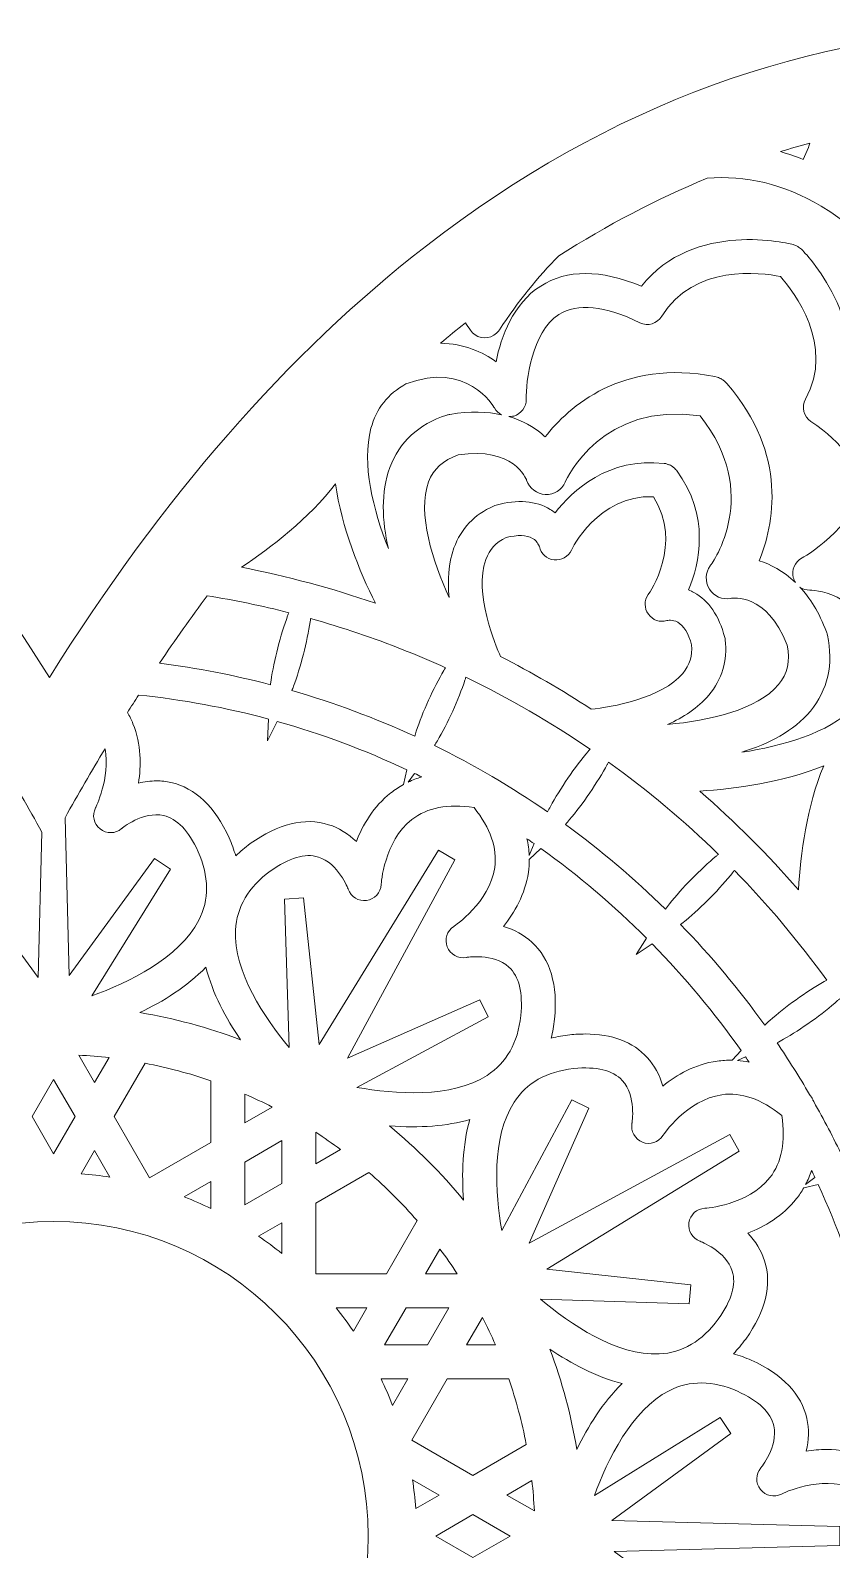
# Model space of a CAD drawing. Extents: x 49 to 10099, y -910 to -90.
# Drawn here: x 9647.3 to 9836.6, y -450.6 to -91.8 of the extents above; entities that cross this region are included whole.
import ezdxf

# ---------------------------------------------------------------- set-up
doc = ezdxf.new("R2010")
doc.units = 0
doc.header["$MEASUREMENT"] = 0
doc.layers.add('Layer 1', color=7, linetype='Continuous')

msp = doc.modelspace()

# ---------------------------------------------------------------- linework, layer by layer
at = {"layer": 'Layer 1', "lineweight": 0}
for points in [[(9652.8, -357.09), (9647.74, -348.32), (9652.8, -339.55), (9657.87, -348.32), (9652.8, -357.09)], [(9697.95, -369.18), (9697.95, -359.06), (9706.72, -353.99), (9706.72, -364.12), (9697.95, -369.18)], [(9746.19, -393.46), (9741.12, -402.23), (9730.99, -402.23), (9736.06, -393.46), (9746.19, -393.46)], [(9751.86, -442.31), (9760.63, -447.38), (9751.86, -452.44), (9743.09, -447.38), (9751.86, -442.31)]]:
    msp.add_lwpolyline(points, dxfattribs=at)
for points, knots in [([(10097.65, -338.77), (10098.51, -299.65), (10090.97, -261.41), (10075.28, -226.33), (10057.66, -186.9), (10030.56, -153.49), (9996.92, -129.71), (9961.84, -104.91), (9921.33, -91.8), (9879.76, -91.8), (9831.86, -91.8), (9783.83, -109.39), (9740.87, -142.66), (9708.16, -167.98), (9678.3, -202.19), (9651.81, -244.61), (9625.32, -202.2), (9595.46, -168), (9562.75, -142.67), (9519.78, -109.4), (9471.76, -91.81), (9423.84, -91.8), (9382.28, -91.8), (9341.77, -104.91), (9306.7, -129.69), (9273.06, -153.47), (9245.96, -186.88), (9228.33, -226.31), (9206.94, -274.13), (9200.68, -327.84), (9210.22, -381.63), (9220.77, -441.15), (9249.57, -497.53), (9295.81, -549.22), (9449.69, -721.22), (9626.76, -885.08), (9628.54, -886.72), (9628.54, -886.72), (9651.81, -908.2), (9651.81, -908.2), (9651.81, -908.2), (9675.08, -886.71), (9675.08, -886.71), (9676.85, -885.08), (9853.93, -721.22), (10007.81, -549.22), (10054.04, -497.54), (10082.84, -441.16), (10093.39, -381.65), (10095.63, -369.04), (10096.98, -356.43), (10097.49, -343.9), (10097.65, -342.96), (10097.8, -342.02), (10097.93, -341.07), (10097.95, -340.88), (10098.04, -340), (10098.11, -339.31), (10098.11, -339.15), (10098.12, -338.97), (10098.12, -338.79), (10098.12, -338.79), (10097.65, -338.77), (10097.65, -338.77)], [0, 0, 0, 0, 1, 1, 1, 2, 2, 2, 3, 3, 3, 4, 4, 4, 5, 5, 5, 6, 6, 6, 7, 7, 7, 8, 8, 8, 9, 9, 9, 10, 10, 10, 11, 11, 11, 12, 12, 12, 13, 13, 13, 14, 14, 14, 15, 15, 15, 16, 16, 16, 17, 17, 17, 18, 18, 18, 19, 19, 19, 20, 20, 20, 21, 21, 21, 21]), ([(9831.46, -118.4), (9831.39, -118.75), (9831.28, -119.09), (9831.13, -119.43), (9831.13, -119.43), (9829.88, -122.27), (9829.88, -122.27), (9828.1, -121.56), (9826.3, -120.95), (9824.5, -120.44), (9826.82, -119.72), (9829.14, -119.03), (9831.46, -118.4)], [0, 0, 0, 0, 1, 1, 1, 2, 2, 2, 3, 3, 3, 4, 4, 4, 4]), ([(9948.66, -584.48), (9951.93, -575.64), (9951.72, -568.24), (9948.01, -562.44), (9943.82, -555.88), (9936.1, -553.09), (9930.13, -551.91), (9933.69, -546.94), (9936.73, -538.81), (9932.26, -527.51), (9932.26, -527.51), (9932.06, -527.06), (9932.06, -527.06), (9930.86, -524.79), (9929.4, -522.78), (9927.72, -521.06), (9930.05, -520.41), (9932.32, -519.39), (9934.51, -518.02), (9934.51, -518.02), (9934.86, -517.77), (9934.86, -517.77), (9944.4, -510.19), (9945.84, -501.63), (9945.24, -495.55), (9951, -497.5), (9959.08, -498.95), (9965.99, -495.37), (9972.51, -491.99), (9976.5, -485.05), (9977.86, -474.72), (9997.89, -471.78), (10004.27, -448.65), (10004.31, -448.5), (10004.31, -448.5), (10004.43, -448.07), (10004.43, -448.07), (10004.43, -448.07), (10004.42, -447.86), (10004.42, -447.86), (10004.44, -447.67), (10004.44, -447.49), (10004.44, -447.35), (10004.44, -447.23), (10004.44, -447.04), (10004.42, -446.85), (10004.42, -446.85), (10004.43, -446.65), (10004.43, -446.65), (10004.43, -446.65), (10004.33, -446.32), (10004.33, -446.32), (10004.06, -445.34), (9997.62, -422.95), (9977.86, -420.07), (9976.5, -409.74), (9972.51, -402.8), (9965.99, -399.42), (9959.08, -395.84), (9951, -397.28), (9945.24, -399.24), (9945.83, -393.15), (9944.39, -384.58), (9934.8, -376.97), (9934.8, -376.97), (9934.49, -376.76), (9934.49, -376.76), (9932.31, -375.39), (9930.05, -374.38), (9927.73, -373.73), (9929.42, -372.01), (9930.87, -370), (9932.07, -367.73), (9932.07, -367.73), (9932.26, -367.32), (9932.26, -367.32), (9936.74, -355.98), (9933.71, -347.85), (9930.15, -342.87), (9936.12, -341.69), (9943.84, -338.9), (9948.03, -332.34), (9951.99, -326.16), (9951.97, -318.15), (9947.98, -308.53), (9963.83, -295.98), (9957.83, -272.75), (9957.78, -272.57), (9957.78, -272.57), (9957.67, -272.17), (9957.67, -272.17), (9957.67, -272.17), (9957.56, -271.99), (9957.56, -271.99), (9957.49, -271.85), (9957.42, -271.7), (9957.33, -271.55), (9957.25, -271.42), (9957.17, -271.29), (9957.06, -271.14), (9957.06, -271.14), (9956.71, -270.7), (9956.71, -270.7), (9955.99, -269.98), (9939.26, -253.79), (9920.65, -261.2), (9914.31, -252.92), (9907.4, -248.94), (9900.05, -249.25), (9892.28, -249.6), (9886, -254.89), (9882, -259.47), (9879.47, -253.9), (9873.94, -247.21), (9861.85, -245.41), (9861.85, -245.41), (9861.43, -245.37), (9861.43, -245.37), (9858.86, -245.29), (9856.4, -245.55), (9854.07, -246.14), (9854.67, -243.8), (9854.93, -241.33), (9854.83, -238.76), (9854.83, -238.76), (9854.8, -238.31), (9854.8, -238.31), (9853, -226.26), (9846.3, -220.73), (9840.74, -218.2), (9845.31, -214.19), (9850.6, -207.92), (9850.96, -200.14), (9851.29, -192.81), (9847.27, -185.88), (9839.01, -179.54), (9846.42, -160.93), (9830.2, -144.19), (9829.47, -143.46), (9829.47, -143.46), (9829.05, -143.12), (9829.05, -143.12), (9828.88, -143), (9828.74, -142.91), (9828.65, -142.86), (9828.54, -142.79), (9828.37, -142.7), (9828.15, -142.6), (9828.15, -142.6), (9827.65, -142.41), (9827.65, -142.41), (9826.67, -142.15), (9804.08, -136.52), (9791.68, -152.22), (9782.06, -148.23), (9774.05, -148.21), (9767.87, -152.17), (9761.31, -156.36), (9758.52, -164.08), (9757.34, -170.04), (9754.21, -167.81), (9749.83, -165.78), (9744.18, -165.7), (9746.13, -164.05), (9748.09, -162.44), (9750.07, -160.87), (9750.48, -161.43), (9750.88, -162), (9751.26, -162.59), (9752.42, -164.39), (9755.04, -164.93), (9756.79, -163.79), (9756.79, -163.79), (9757.13, -163.55), (9757.13, -163.55), (9757.53, -163.26), (9757.86, -162.92), (9758.11, -162.53), (9762.56, -155.78), (9767.26, -149.96), (9772.15, -145.06), (9783.57, -137.78), (9795.28, -131.66), (9807.17, -126.73), (9816.24, -125.94), (9825.35, -128.08), (9834.11, -133.3), (9859.51, -148.43), (9864.35, -178.34), (9847.06, -213.29), (9846.9, -213.61), (9846.78, -213.95), (9846.72, -214.32), (9846.57, -214.71), (9846.49, -215.11), (9846.47, -215.52), (9846.35, -217.72), (9848.05, -219.61), (9850.26, -219.73), (9861.1, -220.3), (9870.81, -226.24), (9876.23, -235.63), (9878.8, -240.07), (9880.22, -244.9), (9880.47, -249.97), (9880.58, -252.11), (9882.33, -253.78), (9884.56, -253.78), (9884.56, -253.78), (9884.56, -253.78), (9884.56, -253.78), (9884.56, -253.78), (9884.99, -253.77), (9884.99, -253.77), (9884.99, -253.77), (9885.08, -253.74), (9885.08, -253.74), (9885.56, -253.69), (9886.02, -253.56), (9886.43, -253.35), (9922.29, -235.35), (9952.36, -240.09), (9966.87, -266.04), (9981.3, -291.85), (9970.54, -320.17), (9938.07, -341.79), (9937.77, -341.99), (9937.5, -342.24), (9937.26, -342.52), (9936.95, -342.77), (9936.68, -343.07), (9936.46, -343.41), (9935.88, -344.31), (9935.68, -345.38), (9935.9, -346.43), (9936.12, -347.48), (9936.74, -348.37), (9937.64, -348.96), (9946.74, -354.87), (9952.18, -364.88), (9952.18, -375.72), (9952.18, -380.85), (9951, -385.74), (9948.68, -390.26), (9947.67, -392.23), (9948.45, -394.65), (9950.38, -395.64), (9950.38, -395.64), (9950.65, -395.76), (9950.65, -395.76), (9951.14, -396), (9951.64, -396.13), (9952.15, -396.16), (9992.21, -398.5), (10015.88, -417.64), (10015.47, -447.37), (10015.06, -476.93), (9991.58, -496.07), (9952.66, -498.57), (9952.29, -498.6), (9951.94, -498.67), (9951.59, -498.79), (9951.18, -498.86), (9950.8, -498.99), (9950.45, -499.17), (9949.5, -499.65), (9948.79, -500.48), (9948.46, -501.49), (9948.12, -502.52), (9948.21, -503.6), (9948.69, -504.56), (9953.62, -514.24), (9953.33, -525.62), (9947.91, -535.01), (9945.35, -539.45), (9941.88, -543.1), (9937.6, -545.85), (9936.71, -546.43), (9936.09, -547.33), (9935.86, -548.37), (9935.63, -549.42), (9935.83, -550.49), (9936.37, -551.33), (9936.37, -551.33), (9936.58, -551.62), (9936.58, -551.62), (9936.71, -551.8), (9936.84, -551.94), (9936.96, -552.07), (9937.08, -552.21), (9937.3, -552.46), (9937.66, -552.7), (9946.86, -558.75), (9954.35, -565.28), (9960.07, -572.1), (9956.27, -576.24), (9952.47, -580.37), (9948.66, -584.48)], [0, 0, 0, 0, 1, 1, 1, 2, 2, 2, 3, 3, 3, 4, 4, 4, 5, 5, 5, 6, 6, 6, 7, 7, 7, 8, 8, 8, 9, 9, 9, 10, 10, 10, 11, 11, 11, 12, 12, 12, 13, 13, 13, 14, 14, 14, 15, 15, 15, 16, 16, 16, 17, 17, 17, 18, 18, 18, 19, 19, 19, 20, 20, 20, 21, 21, 21, 22, 22, 22, 23, 23, 23, 24, 24, 24, 25, 25, 25, 26, 26, 26, 27, 27, 27, 28, 28, 28, 29, 29, 29, 30, 30, 30, 31, 31, 31, 32, 32, 32, 33, 33, 33, 34, 34, 34, 35, 35, 35, 36, 36, 36, 37, 37, 37, 38, 38, 38, 39, 39, 39, 40, 40, 40, 41, 41, 41, 42, 42, 42, 43, 43, 43, 44, 44, 44, 45, 45, 45, 46, 46, 46, 47, 47, 47, 48, 48, 48, 49, 49, 49, 50, 50, 50, 51, 51, 51, 52, 52, 52, 53, 53, 53, 54, 54, 54, 55, 55, 55, 56, 56, 56, 57, 57, 57, 58, 58, 58, 59, 59, 59, 60, 60, 60, 61, 61, 61, 62, 62, 62, 63, 63, 63, 64, 64, 64, 65, 65, 65, 66, 66, 66, 67, 67, 67, 68, 68, 68, 69, 69, 69, 70, 70, 70, 71, 71, 71, 72, 72, 72, 73, 73, 73, 74, 74, 74, 75, 75, 75, 76, 76, 76, 77, 77, 77, 78, 78, 78, 79, 79, 79, 80, 80, 80, 81, 81, 81, 82, 82, 82, 83, 83, 83, 84, 84, 84, 85, 85, 85, 86, 86, 86, 87, 87, 87, 88, 88, 88, 89, 89, 89, 90, 90, 90, 91, 91, 91, 92, 92, 92, 93, 93, 93, 94, 94, 94, 95, 95, 95, 96, 96, 96, 97, 97, 97, 98, 98, 98, 99, 99, 99, 99]), ([(9831.73, -184.17), (9839.4, -189.37), (9843.18, -194.62), (9842.95, -199.77), (9842.54, -209.06), (9829.61, -216.41), (9829.48, -216.48), (9827.87, -217.37), (9827.08, -219.24), (9827.55, -221.02), (9827.67, -221.45), (9827.86, -221.86), (9828.1, -222.22), (9825.16, -219.39), (9822.08, -217.88), (9819.51, -217.07), (9822.91, -208.7), (9826.48, -192.05), (9811.86, -175.2), (9811.86, -175.2), (9811.69, -175.01), (9811.69, -175.01), (9811.56, -174.87), (9811.42, -174.74), (9811.31, -174.65), (9811.31, -174.65), (9811, -174.41), (9811, -174.41), (9810.85, -174.29), (9810.69, -174.19), (9810.44, -174.05), (9810.44, -174.05), (9810.16, -173.91), (9810.16, -173.91), (9809.99, -173.83), (9809.81, -173.77), (9809.58, -173.69), (9809.58, -173.69), (9809.05, -173.55), (9809.05, -173.55), (9787.13, -169.3), (9774.49, -180.68), (9768.93, -187.8), (9768.64, -187.53), (9768.35, -187.27), (9768.04, -187.01), (9766.23, -185.53), (9763.72, -184), (9760.36, -183.01), (9760.7, -183.01), (9761.11, -182.98), (9761.5, -182.87), (9763.27, -182.39), (9764.49, -180.77), (9764.45, -178.93), (9764.39, -174.78), (9765.65, -163.1), (9772.18, -158.92), (9776.53, -156.14), (9782.97, -156.79), (9791.32, -160.84), (9793.19, -161.75), (9795.42, -161.09), (9796.49, -159.31), (9804, -146.94), (9819.92, -149.02), (9824.54, -149.93), (9827.64, -153.47), (9837.43, -166.2), (9830.46, -178.92), (9829.46, -180.74), (9830, -182.99), (9831.73, -184.17)], [0, 0, 0, 0, 1, 1, 1, 2, 2, 2, 3, 3, 3, 4, 4, 4, 5, 5, 5, 6, 6, 6, 7, 7, 7, 8, 8, 8, 9, 9, 9, 10, 10, 10, 11, 11, 11, 12, 12, 12, 13, 13, 13, 14, 14, 14, 15, 15, 15, 16, 16, 16, 17, 17, 17, 18, 18, 18, 19, 19, 19, 20, 20, 20, 21, 21, 21, 22, 22, 22, 23, 23, 23, 24, 24, 24, 24]), ([(9746.4, -182.48), (9746.15, -182.52), (9745.91, -182.58), (9745.69, -182.66), (9739, -184.84), (9734.46, -189.01), (9732.22, -195.06), (9730.07, -200.85), (9730.4, -207.6), (9731.88, -214.16), (9728.32, -205.06), (9725.53, -194.2), (9727.77, -185.78), (9729.01, -181.14), (9731.79, -177.62), (9736.05, -175.3), (9750.41, -169.77), (9756.7, -180.52), (9756.95, -180.97), (9757.34, -181.67), (9757.93, -182.22), (9758.61, -182.57), (9755.29, -181.86), (9751.25, -181.68), (9746.4, -182.48)], [0, 0, 0, 0, 1, 1, 1, 2, 2, 2, 3, 3, 3, 4, 4, 4, 5, 5, 5, 6, 6, 6, 7, 7, 7, 8, 8, 8, 8]), ([(9764.54, -198.03), (9765.17, -199.95), (9766.95, -201.3), (9768.97, -201.39), (9771.06, -201.52), (9772.86, -200.32), (9773.66, -198.46), (9774.01, -197.67), (9782.46, -179.34), (9805.52, -182.86), (9820.21, -201.19), (9808.46, -217.55), (9807.95, -218.23), (9806.74, -219.85), (9806.66, -222.01), (9807.74, -223.74), (9808.81, -225.45), (9810.79, -226.31), (9812.78, -225.95), (9813.13, -225.88), (9821.3, -224.56), (9826.12, -236.95), (9826.85, -240.76), (9826.2, -243.73), (9824.07, -246.3), (9819.16, -252.24), (9807.57, -254.82), (9797.87, -255.71), (9801.54, -254.07), (9805.04, -251.84), (9807.58, -248.79), (9810.71, -245.06), (9812.02, -240.67), (9811.48, -235.7), (9811.45, -235.52), (9811.42, -235.35), (9811.37, -235.16), (9810.02, -230.02), (9807.57, -226.45), (9804.09, -224.53), (9803.68, -224.31), (9803.26, -224.11), (9802.83, -223.94), (9805.36, -217.75), (9808, -206.39), (9799.93, -195.68), (9799.93, -195.68), (9799.75, -195.48), (9799.75, -195.48), (9799.52, -195.21), (9799.29, -195.02), (9799.13, -194.91), (9799.13, -194.91), (9798.75, -194.63), (9798.75, -194.63), (9798.43, -194.45), (9798.14, -194.36), (9798.02, -194.33), (9797.95, -194.31), (9797.87, -194.27), (9797.76, -194.24), (9797.76, -194.24), (9797.48, -194.1), (9797.48, -194.1), (9797.48, -194.1), (9797.07, -194.1), (9797.07, -194.1), (9783.84, -192.54), (9775.37, -200.46), (9771.29, -205.73), (9770.92, -205.44), (9770.54, -205.17), (9770.14, -204.93), (9766.75, -202.88), (9762.43, -202.54), (9757.33, -203.93), (9757.11, -203.98), (9756.91, -204.06), (9756.74, -204.14), (9752.2, -206.14), (9749.05, -209.47), (9747.38, -214.03), (9746.04, -217.71), (9745.84, -221.8), (9746.24, -225.74), (9742.41, -217.3), (9738.66, -205.77), (9741.38, -198.45), (9742.53, -195.35), (9744.76, -193.32), (9748.37, -192.06), (9761.51, -190.03), (9764.44, -197.74), (9764.54, -198.03)], [0, 0, 0, 0, 1, 1, 1, 2, 2, 2, 3, 3, 3, 4, 4, 4, 5, 5, 5, 6, 6, 6, 7, 7, 7, 8, 8, 8, 9, 9, 9, 10, 10, 10, 11, 11, 11, 12, 12, 12, 13, 13, 13, 14, 14, 14, 15, 15, 15, 16, 16, 16, 17, 17, 17, 18, 18, 18, 19, 19, 19, 20, 20, 20, 21, 21, 21, 22, 22, 22, 23, 23, 23, 24, 24, 24, 25, 25, 25, 26, 26, 26, 27, 27, 27, 28, 28, 28, 29, 29, 29, 30, 30, 30, 31, 31, 31, 31]), ([(9697.16, -218.6), (9704.15, -213.96), (9713.07, -207.09), (9719.41, -198.87), (9720.78, -209.16), (9725.07, -219.58), (9728.81, -227.08), (9718.49, -223.52), (9707.89, -220.68), (9697.16, -218.6)], [0, 0, 0, 0, 1, 1, 1, 2, 2, 2, 3, 3, 3, 3]), ([(9793.31, -229.68), (9794.3, -231.06), (9796.06, -231.66), (9797.7, -231.19), (9797.75, -231.17), (9798.98, -230.85), (9800.26, -231.58), (9801.66, -232.36), (9802.79, -234.2), (9803.54, -236.9), (9803.77, -239.52), (9803.1, -241.67), (9801.44, -243.65), (9796.57, -249.47), (9784.59, -251.67), (9779.8, -252.09), (9772.89, -247.58), (9765.7, -243.41), (9758.4, -239.68), (9757.19, -237), (9752.02, -224.69), (9754.91, -216.78), (9755.8, -214.36), (9757.33, -212.71), (9759.71, -211.59), (9762.42, -210.89), (9764.58, -210.95), (9765.95, -211.77), (9767.21, -212.51), (9767.55, -213.71), (9767.56, -213.71), (9767.56, -213.71), (9767.56, -213.71), (9767.56, -213.71), (9767.92, -215.4), (9769.32, -216.66), (9771.04, -216.84), (9772.76, -217.02), (9774.4, -216.1), (9775.12, -214.53), (9775.18, -214.39), (9781.39, -201.42), (9794.5, -201.94), (9801.57, -213.12), (9793.64, -224.53), (9793.28, -225.03), (9792.3, -226.42), (9792.31, -228.29), (9793.31, -229.68)], [0, 0, 0, 0, 1, 1, 1, 2, 2, 2, 3, 3, 3, 4, 4, 4, 5, 5, 5, 6, 6, 6, 7, 7, 7, 8, 8, 8, 9, 9, 9, 10, 10, 10, 11, 11, 11, 12, 12, 12, 13, 13, 13, 14, 14, 14, 15, 15, 15, 16, 16, 16, 16]), ([(9689.06, -225.31), (9695.53, -226.36), (9702.01, -227.7), (9708.38, -229.32), (9708.28, -229.56), (9708.19, -229.81), (9708.09, -230.07), (9707.3, -232.2), (9706.44, -234.94), (9705.76, -237.6), (9705.07, -240.28), (9704.49, -243.09), (9704.17, -245.3), (9704.12, -245.66), (9704.07, -246), (9704.03, -246.32), (9695.45, -244.08), (9686.69, -242.38), (9677.81, -241.26), (9681.5, -235.78), (9685.25, -230.46), (9689.06, -225.31)], [0, 0, 0, 0, 1, 1, 1, 2, 2, 2, 3, 3, 3, 4, 4, 4, 5, 5, 5, 6, 6, 6, 7, 7, 7, 7]), ([(9841.9, -251.67), (9835.76, -257.8), (9825.02, -260.81), (9815.36, -262.28), (9821.67, -260.31), (9827.69, -257.26), (9831.59, -252.54), (9835.73, -247.55), (9837.08, -241.51), (9835.61, -234.59), (9835.56, -234.34), (9835.49, -234.1), (9835.4, -233.87), (9833.65, -229.22), (9831.45, -225.79), (9829.12, -223.26), (9829.78, -223.73), (9830.58, -224), (9831.44, -224), (9833.63, -224.05), (9844.61, -225.05), (9846.83, -239.27), (9846.96, -244.11), (9845.3, -248.28), (9841.9, -251.67)], [0, 0, 0, 0, 1, 1, 1, 2, 2, 2, 3, 3, 3, 4, 4, 4, 5, 5, 5, 6, 6, 6, 7, 7, 7, 8, 8, 8, 8]), ([(9709.48, -246.68), (9710.28, -244.57), (9711.12, -241.82), (9711.82, -239.15), (9712.49, -236.5), (9713.07, -233.69), (9713.4, -231.45), (9713.44, -231.19), (9713.47, -230.93), (9713.51, -230.69), (9721.01, -232.8), (9728.42, -235.29), (9735.56, -238.13), (9735.89, -238.32), (9736.23, -238.46), (9736.6, -238.55), (9739.51, -239.72), (9742.45, -240.98), (9745.38, -242.31), (9745.25, -242.52), (9745.12, -242.74), (9744.98, -242.98), (9743.83, -244.93), (9742.52, -247.48), (9741.38, -249.98), (9740.24, -252.51), (9739.18, -255.18), (9738.48, -257.28), (9738.34, -257.71), (9738.21, -258.12), (9738.1, -258.49), (9728.74, -254.19), (9719.04, -250.58), (9709.09, -247.71), (9709.22, -247.39), (9709.35, -247.05), (9709.48, -246.68)], [0, 0, 0, 0, 1, 1, 1, 2, 2, 2, 3, 3, 3, 4, 4, 4, 5, 5, 5, 6, 6, 6, 7, 7, 7, 8, 8, 8, 9, 9, 9, 10, 10, 10, 11, 11, 11, 12, 12, 12, 12]), ([(9779.54, -261.55), (9779.39, -261.72), (9779.24, -261.9), (9779.08, -262.09), (9777.6, -263.81), (9775.87, -266.1), (9774.31, -268.36), (9772.75, -270.64), (9771.25, -273.08), (9770.19, -275.05), (9769.93, -275.52), (9769.71, -275.96), (9769.51, -276.35), (9761, -270.49), (9752.07, -265.25), (9742.79, -260.71), (9743, -260.37), (9743.23, -259.98), (9743.47, -259.57), (9744.63, -257.61), (9745.94, -255.06), (9747.08, -252.56), (9748.21, -250.06), (9749.27, -247.39), (9749.97, -245.26), (9750.05, -245.02), (9750.13, -244.79), (9750.2, -244.57), (9760.37, -249.47), (9770.22, -255.17), (9779.54, -261.55)], [0, 0, 0, 0, 1, 1, 1, 2, 2, 2, 3, 3, 3, 4, 4, 4, 5, 5, 5, 6, 6, 6, 7, 7, 7, 8, 8, 8, 9, 9, 9, 10, 10, 10, 10]), ([(9672.87, -248.76), (9683.29, -249.85), (9693.53, -251.74), (9703.55, -254.43), (9703.55, -254.43), (9703.33, -259.59), (9703.33, -259.59), (9703.33, -259.59), (9705.62, -255), (9705.62, -255), (9716.08, -257.93), (9726.3, -261.74), (9736.23, -266.41), (9736.23, -266.41), (9735.47, -269.89), (9735.47, -269.89), (9734.42, -270.47), (9733.42, -271.12), (9732.48, -271.86), (9728.31, -275.13), (9725.82, -279.47), (9724.34, -283.37), (9722.38, -281.49), (9720.15, -280.13), (9717.77, -279.38), (9712.13, -277.61), (9705.91, -279.1), (9699.26, -283.86), (9698.02, -284.77), (9696.87, -285.74), (9695.82, -286.75), (9695.41, -285.34), (9694.89, -283.92), (9694.27, -282.49), (9690.9, -275.09), (9686.27, -270.69), (9680.5, -269.41), (9679.4, -269.16), (9678.26, -269.04), (9677.1, -269.04), (9675.7, -269.04), (9674.27, -269.22), (9672.83, -269.57), (9673.5, -265.45), (9673.52, -260.45), (9671.55, -255.54), (9671.18, -254.62), (9670.73, -253.74), (9670.24, -252.88), (9671.11, -251.5), (9671.99, -250.12), (9672.87, -248.76)], [0, 0, 0, 0, 1, 1, 1, 2, 2, 2, 3, 3, 3, 4, 4, 4, 5, 5, 5, 6, 6, 6, 7, 7, 7, 8, 8, 8, 9, 9, 9, 10, 10, 10, 11, 11, 11, 12, 12, 12, 13, 13, 13, 14, 14, 14, 15, 15, 15, 16, 16, 16, 17, 17, 17, 17]), ([(9662.69, -275.43), (9661.82, -277.12), (9662.27, -279.21), (9663.77, -280.39), (9663.77, -280.39), (9663.77, -280.39), (9663.77, -280.39), (9665.26, -281.58), (9667.4, -281.54), (9668.85, -280.31), (9668.9, -280.27), (9673.89, -276.14), (9678.78, -277.24), (9681.95, -277.94), (9684.71, -280.82), (9686.95, -285.76), (9689.53, -291.66), (9689.58, -297.11), (9687.1, -301.95), (9682.51, -310.91), (9670.38, -316.7), (9661.85, -319.8), (9661.85, -319.8), (9680.39, -289.88), (9680.39, -289.88), (9680.39, -289.88), (9676.66, -287.37), (9676.66, -287.37), (9676.66, -287.37), (9656.48, -314.96), (9656.48, -314.96), (9656.48, -314.96), (9655.49, -277.74), (9655.49, -277.74), (9658.59, -272.18), (9661.74, -266.75), (9664.94, -261.45), (9666.18, -268.4), (9662.73, -275.35), (9662.69, -275.43)], [0, 0, 0, 0, 1, 1, 1, 2, 2, 2, 3, 3, 3, 4, 4, 4, 5, 5, 5, 6, 6, 6, 7, 7, 7, 8, 8, 8, 9, 9, 9, 10, 10, 10, 11, 11, 11, 12, 12, 12, 13, 13, 13, 13]), ([(9641.79, -280.4), (9643.29, -279.22), (9643.75, -277.13), (9642.88, -275.43), (9642.84, -275.36), (9640.28, -270.18), (9640.38, -264.29), (9643.65, -269.78), (9646.87, -275.41), (9650.03, -281.17), (9650.03, -281.17), (9649.11, -315.49), (9649.11, -315.49), (9649.11, -315.49), (9628.54, -287.37), (9628.54, -287.37), (9628.54, -287.37), (9624.81, -289.88), (9624.81, -289.88), (9624.81, -289.88), (9643.26, -319.63), (9643.26, -319.63), (9634.85, -316.53), (9622.99, -310.77), (9618.47, -301.96), (9615.98, -297.11), (9616.03, -291.67), (9618.6, -285.8), (9620.86, -280.83), (9623.61, -277.95), (9626.79, -277.24), (9631.67, -276.13), (9636.67, -280.27), (9636.7, -280.3), (9638.14, -281.54), (9640.29, -281.59), (9641.79, -280.4)], [0, 0, 0, 0, 1, 1, 1, 2, 2, 2, 3, 3, 3, 4, 4, 4, 5, 5, 5, 6, 6, 6, 7, 7, 7, 8, 8, 8, 9, 9, 9, 10, 10, 10, 11, 11, 11, 12, 12, 12, 12]), ([(9809.87, -286.39), (9809.7, -286.53), (9809.52, -286.68), (9809.33, -286.83), (9807.58, -288.27), (9805.48, -290.22), (9803.55, -292.18), (9801.62, -294.15), (9799.72, -296.3), (9798.33, -298.05), (9797.96, -298.52), (9797.63, -298.95), (9797.35, -299.33), (9789.95, -292.07), (9782.05, -285.38), (9773.7, -279.32), (9774.01, -278.98), (9774.35, -278.59), (9774.71, -278.16), (9776.17, -276.45), (9777.91, -274.17), (9779.48, -271.89), (9781.02, -269.62), (9782.53, -267.18), (9783.59, -265.2), (9783.71, -265), (9783.81, -264.8), (9783.91, -264.61), (9793.1, -271.22), (9801.81, -278.53), (9809.87, -286.39)], [0, 0, 0, 0, 1, 1, 1, 2, 2, 2, 3, 3, 3, 4, 4, 4, 5, 5, 5, 6, 6, 6, 7, 7, 7, 8, 8, 8, 9, 9, 9, 10, 10, 10, 10]), ([(9828.76, -294.75), (9821.55, -286.45), (9813.74, -278.64), (9805.45, -271.44), (9813.86, -270.92), (9825.09, -269.44), (9834.74, -265.46), (9830.76, -275.11), (9829.28, -286.34), (9828.76, -294.75)], [0, 0, 0, 0, 1, 1, 1, 2, 2, 2, 3, 3, 3, 3]), ([(9739.76, -268.1), (9738.65, -268.44), (9737.59, -268.85), (9736.57, -269.33), (9736.57, -269.33), (9738.08, -267.28), (9738.08, -267.28), (9738.64, -267.55), (9739.2, -267.83), (9739.76, -268.1)], [0, 0, 0, 0, 1, 1, 1, 2, 2, 2, 3, 3, 3, 3]), ([(9737.44, -278.16), (9741.04, -275.34), (9745.98, -274.4), (9752.12, -275.36), (9756.02, -280.19), (9757.66, -284.94), (9757.02, -289.46), (9755.85, -297.76), (9747.43, -303.35), (9747.34, -303.41), (9745.74, -304.45), (9745.09, -306.48), (9745.79, -308.26), (9746.5, -310.03), (9748.37, -311.07), (9750.23, -310.72), (9750.3, -310.71), (9756.67, -309.63), (9760.36, -313.01), (9762.76, -315.21), (9763.71, -319.08), (9763.18, -324.48), (9762.47, -330.89), (9759.79, -335.63), (9755.22, -338.58), (9746.77, -344.05), (9733.37, -342.99), (9724.43, -341.41), (9724.43, -341.41), (9755.45, -324.78), (9755.45, -324.78), (9755.45, -324.78), (9753.47, -320.73), (9753.47, -320.73), (9753.47, -320.73), (9722.2, -334.54), (9722.2, -334.54), (9722.2, -334.54), (9747.62, -287.65), (9747.62, -287.65), (9747.62, -287.65), (9743.72, -285.4), (9743.72, -285.4), (9743.72, -285.4), (9715.55, -331.31), (9715.55, -331.31), (9715.55, -331.31), (9711.8, -296.68), (9711.8, -296.68), (9711.8, -296.68), (9707.31, -296.99), (9707.31, -296.99), (9707.31, -296.99), (9708.41, -331.97), (9708.41, -331.97), (9702.68, -325.07), (9695.28, -314.15), (9695.78, -304.26), (9696.05, -298.83), (9698.81, -294.14), (9703.97, -290.35), (9708.41, -287.17), (9712.24, -286.05), (9715.34, -287.02), (9720.05, -288.5), (9722.32, -294.42), (9722.4, -294.63), (9723.03, -296.44), (9724.85, -297.55), (9726.75, -297.27), (9728.64, -297), (9730.08, -295.42), (9730.18, -293.5), (9730.19, -293.4), (9730.83, -283.33), (9737.44, -278.16)], [0, 0, 0, 0, 1, 1, 1, 2, 2, 2, 3, 3, 3, 4, 4, 4, 5, 5, 5, 6, 6, 6, 7, 7, 7, 8, 8, 8, 9, 9, 9, 10, 10, 10, 11, 11, 11, 12, 12, 12, 13, 13, 13, 14, 14, 14, 15, 15, 15, 16, 16, 16, 17, 17, 17, 18, 18, 18, 19, 19, 19, 20, 20, 20, 21, 21, 21, 22, 22, 22, 23, 23, 23, 24, 24, 24, 25, 25, 25, 25]), ([(9764.63, -282.69), (9765.19, -283.07), (9765.75, -283.46), (9766.31, -283.85), (9766.31, -283.85), (9765.16, -286.65), (9765.16, -286.65), (9765.1, -285.34), (9764.93, -284.01), (9764.63, -282.69)], [0, 0, 0, 0, 1, 1, 1, 2, 2, 2, 3, 3, 3, 3]), ([(9764.96, -290.61), (9765.1, -289.6), (9765.17, -288.59), (9765.17, -287.58), (9765.17, -287.58), (9767.9, -284.98), (9767.9, -284.98), (9776.77, -291.36), (9785.13, -298.47), (9792.88, -306.21), (9792.88, -306.21), (9790.47, -310.02), (9790.47, -310.02), (9790.47, -310.02), (9794.19, -307.54), (9794.19, -307.54), (9801.87, -315.35), (9808.91, -323.79), (9815.21, -332.72), (9815.21, -332.72), (9813.12, -335), (9813.12, -335), (9811.94, -334.99), (9810.74, -335.05), (9809.56, -335.22), (9804.31, -335.96), (9799.99, -338.47), (9796.76, -341.11), (9796, -338.5), (9794.75, -336.21), (9793.06, -334.37), (9789.68, -330.68), (9784.75, -328.81), (9778.37, -328.81), (9777.22, -328.81), (9776.03, -328.88), (9774.79, -328.99), (9773.26, -329.17), (9771.78, -329.43), (9770.37, -329.78), (9770.72, -328.36), (9770.98, -326.86), (9771.16, -325.31), (9771.94, -317.22), (9770.14, -311.09), (9765.77, -307.1), (9763.93, -305.41), (9761.65, -304.17), (9759.05, -303.4), (9761.69, -300.18), (9764.2, -295.86), (9764.96, -290.61)], [0, 0, 0, 0, 1, 1, 1, 2, 2, 2, 3, 3, 3, 4, 4, 4, 5, 5, 5, 6, 6, 6, 7, 7, 7, 8, 8, 8, 9, 9, 9, 10, 10, 10, 11, 11, 11, 12, 12, 12, 13, 13, 13, 14, 14, 14, 15, 15, 15, 16, 16, 16, 17, 17, 17, 17]), ([(9834.83, -316.45), (9832.87, -317.56), (9830.46, -319.11), (9828.21, -320.71), (9825.96, -322.33), (9823.71, -324.12), (9822.05, -325.59), (9821.58, -326.01), (9821.16, -326.39), (9820.8, -326.73), (9814.75, -318.28), (9808.1, -310.33), (9800.94, -302.95), (9801.33, -302.65), (9801.77, -302.3), (9802.24, -301.91), (9803.97, -300.48), (9806.08, -298.53), (9808.03, -296.55), (9809.94, -294.59), (9811.84, -292.45), (9813.24, -290.68), (9813.38, -290.5), (9813.52, -290.33), (9813.64, -290.17), (9821.52, -298.22), (9828.83, -306.93), (9835.45, -316.1), (9835.25, -316.21), (9835.05, -316.33), (9834.83, -316.45)], [0, 0, 0, 0, 1, 1, 1, 2, 2, 2, 3, 3, 3, 4, 4, 4, 5, 5, 5, 6, 6, 6, 7, 7, 7, 8, 8, 8, 9, 9, 9, 10, 10, 10, 10]), ([(9696.95, -330.15), (9689.24, -327.24), (9681.3, -325.1), (9673.19, -323.77), (9678.65, -321.12), (9684.34, -317.6), (9688.78, -313.05), (9690.35, -319.22), (9693.53, -325.13), (9696.95, -330.15)], [0, 0, 0, 0, 1, 1, 1, 2, 2, 2, 3, 3, 3, 3]), ([(9855.52, -349.8), (9855.29, -349.87), (9855.05, -349.96), (9854.81, -350.05), (9852.69, -350.8), (9850.04, -351.91), (9847.54, -353.1), (9845.05, -354.29), (9842.53, -355.66), (9840.63, -356.83), (9840.08, -357.16), (9839.59, -357.48), (9839.17, -357.76), (9837.06, -353.36), (9834.8, -349.03), (9832.37, -344.79), (9832.37, -344.79), (9832.26, -344.54), (9832.26, -344.54), (9832.2, -344.36), (9832.12, -344.16), (9831.99, -343.93), (9831.85, -343.7), (9831.71, -343.51), (9831.58, -343.36), (9831.58, -343.36), (9831.39, -343.09), (9831.39, -343.09), (9828.96, -338.93), (9826.4, -334.86), (9823.71, -330.9), (9824.16, -330.66), (9824.67, -330.39), (9825.23, -330.06), (9827.2, -328.95), (9829.61, -327.4), (9831.86, -325.8), (9834.09, -324.2), (9836.33, -322.41), (9838.01, -320.92), (9838.19, -320.77), (9838.36, -320.62), (9838.52, -320.47), (9844.9, -329.79), (9850.61, -339.63), (9855.52, -349.8)], [0, 0, 0, 0, 1, 1, 1, 2, 2, 2, 3, 3, 3, 4, 4, 4, 5, 5, 5, 6, 6, 6, 7, 7, 7, 8, 8, 8, 9, 9, 9, 10, 10, 10, 11, 11, 11, 12, 12, 12, 13, 13, 13, 14, 14, 14, 15, 15, 15, 15]), ([(9662.49, -340.3), (9662.49, -340.3), (9658.74, -333.8), (9658.74, -333.8), (9661.16, -333.93), (9663.55, -334.12), (9665.91, -334.39), (9665.91, -334.39), (9662.49, -340.3), (9662.49, -340.3)], [0, 0, 0, 0, 1, 1, 1, 2, 2, 2, 3, 3, 3, 3]), ([(9674.4, -335.71), (9679.72, -336.74), (9684.94, -338.13), (9689.93, -339.85), (9689.93, -339.85), (9689.93, -354.43), (9689.93, -354.43), (9689.93, -354.43), (9675.47, -362.78), (9675.47, -362.78), (9675.47, -362.78), (9667.12, -348.32), (9667.12, -348.32), (9667.12, -348.32), (9674.4, -335.71), (9674.4, -335.71)], [0, 0, 0, 0, 1, 1, 1, 2, 2, 2, 3, 3, 3, 4, 4, 4, 5, 5, 5, 5]), ([(9775.62, -336.97), (9781.06, -336.43), (9784.94, -337.38), (9787.14, -339.77), (9790.51, -343.44), (9789.45, -349.85), (9789.44, -349.9), (9789.09, -351.77), (9790.13, -353.65), (9791.9, -354.35), (9791.9, -354.35), (9791.9, -354.36), (9791.9, -354.36), (9793.68, -355.07), (9795.73, -354.4), (9796.75, -352.8), (9796.8, -352.72), (9802.37, -344.34), (9810.69, -343.15), (9815.22, -342.51), (9819.98, -344.16), (9824.82, -348.06), (9825.78, -354.2), (9824.84, -359.13), (9822.02, -362.72), (9816.87, -369.3), (9806.74, -369.96), (9806.67, -369.97), (9804.76, -370.06), (9803.17, -371.49), (9802.89, -373.4), (9802.62, -375.28), (9803.73, -377.11), (9805.5, -377.74), (9805.56, -377.76), (9811.64, -380.05), (9813.13, -384.79), (9814.11, -387.9), (9813, -391.72), (9809.84, -396.13), (9806.02, -401.32), (9801.33, -404.1), (9795.9, -404.37), (9785.85, -404.86), (9774.74, -397.26), (9767.8, -391.42), (9767.8, -391.42), (9802.99, -392.52), (9802.99, -392.52), (9802.99, -392.52), (9803.31, -388.03), (9803.31, -388.03), (9803.31, -388.03), (9769.32, -384.35), (9769.32, -384.35), (9769.32, -384.35), (9814.78, -356.46), (9814.78, -356.46), (9814.78, -356.46), (9812.53, -352.56), (9812.53, -352.56), (9812.53, -352.56), (9765.18, -378.23), (9765.18, -378.23), (9765.18, -378.23), (9779.25, -346.36), (9779.25, -346.36), (9779.25, -346.36), (9775.2, -344.39), (9775.2, -344.39), (9775.2, -344.39), (9758.66, -375.24), (9758.66, -375.24), (9757.15, -366.41), (9756.19, -353.25), (9761.57, -344.93), (9764.52, -340.36), (9769.26, -337.68), (9775.62, -336.97)], [0, 0, 0, 0, 1, 1, 1, 2, 2, 2, 3, 3, 3, 4, 4, 4, 5, 5, 5, 6, 6, 6, 7, 7, 7, 8, 8, 8, 9, 9, 9, 10, 10, 10, 11, 11, 11, 12, 12, 12, 13, 13, 13, 14, 14, 14, 15, 15, 15, 16, 16, 16, 17, 17, 17, 18, 18, 18, 19, 19, 19, 20, 20, 20, 21, 21, 21, 22, 22, 22, 23, 23, 23, 24, 24, 24, 25, 25, 25, 26, 26, 26, 26]), ([(9816.26, -334.23), (9816.55, -334.64), (9816.82, -335.04), (9817.1, -335.45), (9816.18, -335.26), (9815.26, -335.13), (9814.34, -335.06), (9814.34, -335.06), (9816.26, -334.23), (9816.26, -334.23)], [0, 0, 0, 0, 1, 1, 1, 2, 2, 2, 3, 3, 3, 3]), ([(9697.95, -349.8), (9697.95, -349.8), (9697.95, -343), (9697.95, -343), (9700.15, -343.95), (9702.32, -344.97), (9704.44, -346.06), (9704.44, -346.06), (9697.95, -349.8), (9697.95, -349.8)], [0, 0, 0, 0, 1, 1, 1, 2, 2, 2, 3, 3, 3, 3]), ([(9749.65, -368.03), (9744.4, -361.62), (9738.54, -355.77), (9732.14, -350.52), (9739.31, -351.06), (9745.7, -350.57), (9751.12, -349.02), (9749.39, -355.19), (9749.19, -361.94), (9749.65, -368.03)], [0, 0, 0, 0, 1, 1, 1, 2, 2, 2, 3, 3, 3, 3]), ([(9714.73, -359.49), (9714.73, -359.49), (9714.73, -352.01), (9714.73, -352.01), (9716.7, -353.3), (9718.66, -354.67), (9720.59, -356.11), (9720.59, -356.11), (9714.73, -359.49), (9714.73, -359.49)], [0, 0, 0, 0, 1, 1, 1, 2, 2, 2, 3, 3, 3, 3]), ([(9666.11, -362.6), (9663.87, -362.25), (9661.6, -361.99), (9659.33, -361.82), (9659.33, -361.82), (9662.49, -356.33), (9662.49, -356.33), (9662.49, -356.33), (9666.11, -362.6), (9666.11, -362.6)], [0, 0, 0, 0, 1, 1, 1, 2, 2, 2, 3, 3, 3, 3]), ([(9714.73, -385.45), (9714.73, -385.45), (9714.73, -368.75), (9714.73, -368.75), (9714.73, -368.75), (9727.29, -361.5), (9727.29, -361.5), (9731.35, -365.02), (9735.17, -368.84), (9738.68, -372.89), (9738.68, -372.89), (9731.43, -385.45), (9731.43, -385.45), (9731.43, -385.45), (9714.73, -385.45), (9714.73, -385.45)], [0, 0, 0, 0, 1, 1, 1, 2, 2, 2, 3, 3, 3, 4, 4, 4, 5, 5, 5, 5]), ([(9831.87, -361.07), (9832.13, -361.6), (9832.39, -362.14), (9832.64, -362.68), (9832.64, -362.68), (9830.47, -364.35), (9830.47, -364.35), (9831.02, -363.31), (9831.49, -362.21), (9831.87, -361.07)], [0, 0, 0, 0, 1, 1, 1, 2, 2, 2, 3, 3, 3, 3]), ([(9689.93, -363.68), (9689.93, -363.68), (9689.93, -370.01), (9689.93, -370.01), (9687.89, -369.03), (9685.79, -368.12), (9683.67, -367.3), (9683.67, -367.3), (9689.93, -363.68), (9689.93, -363.68)], [0, 0, 0, 0, 1, 1, 1, 2, 2, 2, 3, 3, 3, 3]), ([(9833.42, -364.34), (9838.03, -374.35), (9841.77, -384.65), (9844.62, -395.19), (9844.62, -395.19), (9840.71, -397.24), (9840.71, -397.24), (9840.71, -397.24), (9845.1, -396.97), (9845.1, -396.97), (9847.86, -407.52), (9849.74, -418.31), (9850.73, -429.3), (9850.73, -429.3), (9847.84, -430.22), (9847.84, -430.22), (9846.82, -429.6), (9845.75, -429.07), (9844.64, -428.62), (9841.54, -427.38), (9838.41, -426.92), (9835.49, -426.92), (9833.78, -426.92), (9832.13, -427.08), (9830.61, -427.33), (9831.25, -424.68), (9831.31, -422.08), (9830.77, -419.64), (9829.49, -413.86), (9825.08, -409.23), (9817.64, -405.85), (9816.23, -405.23), (9814.82, -404.72), (9813.41, -404.32), (9814.43, -403.26), (9815.41, -402.1), (9816.33, -400.84), (9821.06, -394.23), (9822.56, -388.02), (9820.78, -382.38), (9820.03, -380), (9818.67, -377.78), (9816.8, -375.81), (9820.7, -374.34), (9825.04, -371.86), (9828.31, -367.69), (9828.94, -366.88), (9829.52, -366.04), (9830.03, -365.16), (9830.03, -365.16), (9833.42, -364.34), (9833.42, -364.34)], [0, 0, 0, 0, 1, 1, 1, 2, 2, 2, 3, 3, 3, 4, 4, 4, 5, 5, 5, 6, 6, 6, 7, 7, 7, 8, 8, 8, 9, 9, 9, 10, 10, 10, 11, 11, 11, 12, 12, 12, 13, 13, 13, 14, 14, 14, 15, 15, 15, 16, 16, 16, 17, 17, 17, 17]), ([(9727.11, -447.38), (9727.11, -488.35), (9693.77, -521.68), (9652.8, -521.68), (9611.83, -521.68), (9578.5, -488.35), (9578.5, -447.38), (9578.5, -406.41), (9611.83, -373.07), (9652.8, -373.07), (9693.77, -373.07), (9727.11, -406.41), (9727.11, -447.38)], [0, 0, 0, 0, 1, 1, 1, 2, 2, 2, 3, 3, 3, 4, 4, 4, 4]), ([(9706.72, -373.38), (9706.72, -373.38), (9706.72, -380.66), (9706.72, -380.66), (9704.94, -379.22), (9703.1, -377.85), (9701.21, -376.56), (9701.21, -376.56), (9706.72, -373.38), (9706.72, -373.38)], [0, 0, 0, 0, 1, 1, 1, 2, 2, 2, 3, 3, 3, 3]), ([(9740.69, -385.45), (9740.69, -385.45), (9744.07, -379.59), (9744.07, -379.59), (9745.51, -381.52), (9746.88, -383.48), (9748.17, -385.45), (9748.17, -385.45), (9740.69, -385.45), (9740.69, -385.45)], [0, 0, 0, 0, 1, 1, 1, 2, 2, 2, 3, 3, 3, 3]), ([(9726.8, -393.46), (9726.8, -393.46), (9723.62, -398.97), (9723.62, -398.97), (9722.33, -397.08), (9720.96, -395.24), (9719.52, -393.46), (9719.52, -393.46), (9726.8, -393.46), (9726.8, -393.46)], [0, 0, 0, 0, 1, 1, 1, 2, 2, 2, 3, 3, 3, 3]), ([(9750.38, -402.23), (9750.38, -402.23), (9754.13, -395.74), (9754.13, -395.74), (9755.21, -397.86), (9756.23, -400.02), (9757.18, -402.23), (9757.18, -402.23), (9750.38, -402.23), (9750.38, -402.23)], [0, 0, 0, 0, 1, 1, 1, 2, 2, 2, 3, 3, 3, 3]), ([(9770.02, -403.21), (9775.04, -406.62), (9780.95, -409.8), (9787.12, -411.37), (9782.57, -415.81), (9779.05, -421.5), (9776.41, -426.96), (9775.07, -418.85), (9772.93, -410.91), (9770.02, -403.21)], [0, 0, 0, 0, 1, 1, 1, 2, 2, 2, 3, 3, 3, 3]), ([(9736.49, -410.25), (9736.49, -410.25), (9732.88, -416.51), (9732.88, -416.51), (9732.06, -414.39), (9731.15, -412.29), (9730.17, -410.25), (9730.17, -410.25), (9736.49, -410.25), (9736.49, -410.25)], [0, 0, 0, 0, 1, 1, 1, 2, 2, 2, 3, 3, 3, 3]), ([(9760.33, -410.25), (9762.05, -415.24), (9763.44, -420.45), (9764.47, -425.78), (9764.47, -425.78), (9751.86, -433.06), (9751.86, -433.06), (9751.86, -433.06), (9737.4, -424.71), (9737.4, -424.71), (9737.4, -424.71), (9745.75, -410.25), (9745.75, -410.25), (9745.75, -410.25), (9760.33, -410.25), (9760.33, -410.25)], [0, 0, 0, 0, 1, 1, 1, 2, 2, 2, 3, 3, 3, 4, 4, 4, 5, 5, 5, 5]), ([(9841.68, -458.67), (9833.91, -461.8), (9824.84, -457.3), (9824.76, -457.27), (9823.08, -456.39), (9820.98, -456.84), (9819.78, -458.34), (9818.6, -459.83), (9818.63, -461.97), (9819.86, -463.42), (9819.9, -463.47), (9824.03, -468.49), (9822.94, -473.35), (9822.23, -476.53), (9819.36, -479.28), (9814.43, -481.52), (9808.52, -484.1), (9803.07, -484.15), (9798.23, -481.68), (9789.27, -477.09), (9783.48, -464.96), (9780.38, -456.42), (9780.38, -456.42), (9810.3, -474.97), (9810.3, -474.97), (9810.3, -474.97), (9812.81, -471.24), (9812.81, -471.24), (9812.81, -471.24), (9785.22, -451.05), (9785.22, -451.05), (9785.22, -451.05), (9838.54, -449.63), (9838.54, -449.63), (9838.54, -449.63), (9838.54, -445.12), (9838.54, -445.12), (9838.54, -445.12), (9784.69, -443.69), (9784.69, -443.69), (9784.69, -443.69), (9812.81, -423.12), (9812.81, -423.12), (9812.81, -423.12), (9810.3, -419.39), (9810.3, -419.39), (9810.3, -419.39), (9780.55, -437.83), (9780.55, -437.83), (9783.65, -429.43), (9789.4, -417.56), (9798.22, -413.04), (9803.07, -410.55), (9808.51, -410.61), (9814.37, -413.17), (9819.35, -415.43), (9822.23, -418.19), (9822.94, -421.36), (9824.03, -426.23), (9819.91, -431.24), (9819.88, -431.28), (9818.63, -432.73), (9818.59, -434.87), (9819.78, -436.37), (9819.78, -436.37), (9819.78, -436.38), (9819.78, -436.38), (9820.97, -437.87), (9823.06, -438.31), (9824.74, -437.46), (9825.11, -437.27), (9833.9, -432.94), (9841.65, -436.06), (9845.9, -437.76), (9849.18, -441.57), (9851.43, -447.38), (9849.19, -453.17), (9845.91, -456.97), (9841.68, -458.67)], [0, 0, 0, 0, 1, 1, 1, 2, 2, 2, 3, 3, 3, 4, 4, 4, 5, 5, 5, 6, 6, 6, 7, 7, 7, 8, 8, 8, 9, 9, 9, 10, 10, 10, 11, 11, 11, 12, 12, 12, 13, 13, 13, 14, 14, 14, 15, 15, 15, 16, 16, 16, 17, 17, 17, 18, 18, 18, 19, 19, 19, 20, 20, 20, 21, 21, 21, 22, 22, 22, 23, 23, 23, 24, 24, 24, 25, 25, 25, 26, 26, 26, 26]), ([(9738.36, -440.85), (9738.19, -438.57), (9737.93, -436.31), (9737.58, -434.06), (9737.58, -434.06), (9743.85, -437.68), (9743.85, -437.68), (9743.85, -437.68), (9738.36, -440.85), (9738.36, -440.85)], [0, 0, 0, 0, 1, 1, 1, 2, 2, 2, 3, 3, 3, 3]), ([(9759.88, -437.68), (9759.88, -437.68), (9765.79, -434.27), (9765.79, -434.27), (9766.06, -436.63), (9766.26, -439.03), (9766.38, -441.44), (9766.38, -441.44), (9759.88, -437.68), (9759.88, -437.68)], [0, 0, 0, 0, 1, 1, 1, 2, 2, 2, 3, 3, 3, 3])]:
    msp.add_open_spline(points, degree=3, knots=knots, dxfattribs=at)

doc.saveas('drawing.dxf')
